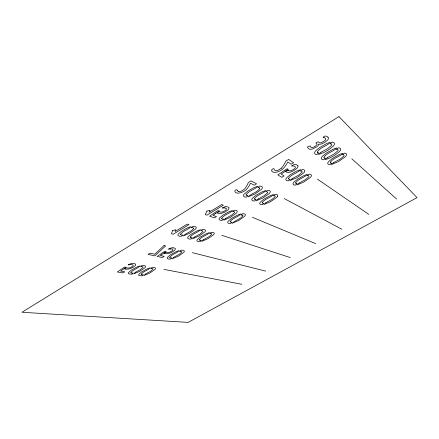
<?xml version="1.0" encoding="UTF-8"?>
<svg xmlns="http://www.w3.org/2000/svg" width="439" height="439" viewBox="0 0 439 439"><rect width="100%" height="100%" fill="white"/><g stroke="black" fill="none" stroke-linecap="round" stroke-linejoin="round"><path stroke-width="0.66" d="M277.497 196.409L277.382 196.595A6.986 2.524 -24.8 0 1 276.718 197.407L270.523 201.715L263.916 204.514L265.864 202.736M135.168 272.432L133.758 273.887L140.046 271.22L145.155 267.543A6.695 2.25 -19.9 0 0 145.539 266.901L145.583 266.764A6.047 2.03 -20 0 0 145.314 265.957L144.014 265.507L141.907 265.529L140.716 266.758A2.711 0.911 -20 0 1 141.38 266.649L142.154 266.654A4.5 1.509 -19.9 0 1 142.571 266.742L142.675 266.775A3.764 1.268 -19.9 0 1 143.021 267.027A2.832 0.949 -20 0 1 143.065 267.241L140.628 269.502L135.217 272.41M145.249 274.156L143.838 275.566L149.973 272.97L155.022 269.387A6.519 2.146 -20.3 0 0 155.411 268.767L155.461 268.63A5.888 1.937 -20.3 0 0 155.23 267.85L154.001 267.422L151.982 267.45L150.791 268.641A2.639 0.873 -20.3 0 1 151.433 268.536L152.174 268.536A4.385 1.443 -20.3 0 1 152.569 268.619L152.668 268.652A3.671 1.207 -20.3 0 1 152.986 268.898A2.755 0.911 -20.3 0 1 153.024 269.102L150.599 271.297L145.298 274.134M194.241 237.148L192.573 238.783L199.097 236.017L204.772 231.984A6.881 2.458 -22 0 0 205.282 231.249L205.359 231.084A6.212 2.217 -22.1 0 0 205.304 230.113L204.195 229.498L202.225 229.394L200.81 230.777A2.788 0.999 -22.1 0 1 201.457 230.689L202.181 230.744A4.626 1.652 -22 0 1 202.549 230.87L202.637 230.919A3.874 1.383 -22 0 1 202.895 231.243A2.908 1.037 -22.1 0 1 202.889 231.496L200.058 234.02L194.296 237.131M173.707 257.303L172.176 258.801L178.421 256.156L183.727 252.409A6.601 2.244 -21.2 0 0 184.182 251.745L184.243 251.596A5.965 2.025 -21.3 0 0 184.117 250.74L182.97 250.235L181.016 250.203L179.721 251.47A2.672 0.911 -21.3 0 1 180.352 251.371L181.071 251.393A4.439 1.509 -21.2 0 1 181.444 251.498L181.537 251.536A3.715 1.262 -21.2 0 1 181.817 251.81A2.793 0.949 -21.3 0 1 181.828 252.041L179.222 254.357L173.756 257.287M281.13 168.34L277.86 170.376A3.463 1.366 -25.7 0 1 276.746 170.667A3.358 1.322 -25.7 0 1 275.774 170.689A4.878 1.926 -25.8 0 1 275.143 170.48A24.183 9.581 -26.5 0 1 274.605 170.102A10.624 4.203 -26 0 1 274.134 169.58A4.17 1.652 -25.7 0 1 274.057 169.152C274.518 167.852 271.494 169.141 271.725 170.255A9.477 3.748 -25.8 0 0 271.845 170.952M203.252 239.809L201.589 241.395L207.954 238.701L213.535 234.777A6.706 2.338 -22.3 0 0 214.056 234.069L214.133 233.905A6.058 2.113 -22.3 0 0 214.111 232.972L213.063 232.385L211.175 232.291L209.771 233.63A2.716 0.949 -22.3 0 1 210.396 233.548L211.088 233.592A4.505 1.569 -22.3 0 1 211.439 233.713L211.521 233.762A3.775 1.317 -22.3 0 1 211.763 234.069A2.837 0.988 -22.4 0 1 211.746 234.316L208.942 236.764L203.301 239.793M225.553 218.452L223.736 220.18L230.387 217.365L236.369 213.134A7.008 2.563 -23.3 0 0 236.956 212.35L237.049 212.169A6.333 2.31 -23.3 0 0 237.115 211.11L236.116 210.402L234.217 210.226L232.681 211.691A2.837 1.037 -23.3 0 1 233.318 211.62L234.014 211.697A4.714 1.723 -23.3 0 1 234.355 211.845L234.431 211.905A3.946 1.443 -23.3 0 1 234.645 212.262A2.963 1.081 -23.3 0 1 234.607 212.542L231.562 215.209L225.608 218.43M258.137 198.988L256.167 200.826L262.95 197.956L269.261 193.511A7.167 2.661 -24.7 0 0 269.925 192.672L270.04 192.48A6.475 2.404 -24.7 0 0 270.232 191.316L269.354 190.515L267.543 190.263L265.875 191.816A2.903 1.081 -24.7 0 1 266.5 191.755L267.159 191.865A4.818 1.789 -24.7 0 1 267.472 192.041L267.543 192.106A4.033 1.498 -24.7 0 1 267.702 192.507A3.035 1.125 -24.7 0 1 267.631 192.814L264.355 195.635L258.198 198.971M320.931 152.295L318.577 154.44C323.944 152.975 328.877 149.951 333.031 146.291A7.809 3.018 -27.7 0 0 333.881 145.287L334.035 145.051A7.051 2.722 -27.7 0 0 334.513 143.613L333.865 142.532L332.175 142.066L330.172 143.893A3.166 1.224 -27.8 0 1 330.792 143.866L331.407 144.058A5.246 2.03 -27.7 0 1 331.664 144.299L331.714 144.387A4.395 1.696 -27.7 0 1 331.774 144.903A3.303 1.273 -27.8 0 1 331.626 145.282L327.763 148.569L320.991 152.273M292.083 178.717L289.949 180.665L296.863 177.74L303.525 173.07A7.364 2.76 -26.1 0 0 304.276 172.17L304.408 171.962A6.651 2.491 -26.2 0 0 304.743 170.7L303.997 169.789L302.279 169.449L300.468 171.106A2.985 1.119 -26.2 0 1 301.077 171.056L301.703 171.199A4.95 1.855 -26.1 0 1 301.983 171.402L302.043 171.473A4.143 1.553 -26.2 0 1 302.147 171.918A3.117 1.169 -26.2 0 1 302.037 172.253L298.515 175.238L292.138 178.695M299.074 183.074L296.967 184.956L303.706 182.103L310.236 177.586A7.172 2.612 -26.2 0 0 310.977 176.719L311.114 176.516A6.481 2.36 -26.2 0 0 311.465 175.304L310.768 174.437L309.116 174.124L307.333 175.721A2.908 1.059 -26.2 0 1 307.926 175.671L308.524 175.803A4.824 1.756 -26.2 0 1 308.787 175.995L308.842 176.066A4.039 1.471 -26.2 0 1 308.935 176.489A3.035 1.103 -26.2 0 1 308.82 176.807L305.352 179.694L299.129 183.052M327.472 157.585L325.156 159.653C330.369 158.205 335.176 155.285 339.254 151.762A7.6 2.848 -27.7 0 0 340.093 150.797L340.247 150.572A6.865 2.574 -27.7 0 0 340.735 149.194L340.132 148.168L338.518 147.74L336.554 149.496A3.078 1.158 -27.7 0 1 337.152 149.469L337.734 149.639A5.109 1.915 -27.7 0 1 337.981 149.875L338.025 149.957A4.275 1.602 -27.7 0 1 338.068 150.451A3.216 1.207 -27.7 0 1 337.92 150.813L334.134 153.974L327.527 157.563M333.662 162.595L331.385 164.592L338.255 161.684L345.142 156.937A7.397 2.694 -27.6 0 0 345.976 156.01L346.13 155.796A6.684 2.431 -27.7 0 0 346.623 154.473L346.064 153.502L344.511 153.101L342.585 154.797A2.996 1.092 -27.7 0 1 343.161 154.764L343.721 154.923A4.972 1.811 -27.6 0 1 343.951 155.148L343.995 155.225A4.165 1.515 -27.6 0 1 344.028 155.691A3.133 1.141 -27.7 0 1 343.88 156.043L340.159 159.094L333.717 162.573M124.199 268.569L126.097 267.269L124.5 267.104A13.093 4.439 -19.7 0 0 124.275 267.247L117.306 271.993L122.925 272.921L124.819 271.779L120.61 271.072L124.149 268.602M164.087 252.957L166.052 251.635L164.587 251.421A12.907 4.434 -21 0 0 164.362 251.569L157.167 256.392L162.249 257.512L164.181 256.36L160.378 255.503L164.038 252.99M285.789 170.941L288.225 169.3L287.029 168.768A14.394 5.477 -26.1 0 0 286.755 168.944L277.832 174.925L281.789 177.318L284.104 175.924L281.158 174.113L285.729 170.985M128.298 264.86L130.992 263.587A12.918 4.395 -19.4 0 1 132.002 263.51A10.52 3.589 -19.5 0 1 133.138 263.51A9.735 3.325 -19.5 0 1 134.23 263.63L135.201 263.927A5.389 1.844 -19.6 0 1 135.673 264.267L135.333 265.606L133.187 267.214A5.866 2.008 -19.6 0 1 131.382 268.125A5.625 1.926 -19.6 0 1 129.362 268.827A5.487 1.877 -19.6 0 1 127.831 269.151L125.549 269.189A10.657 3.666 -19.7 0 1 125.269 269.129L125.055 269.08A8.604 2.958 -19.7 0 1 124.506 268.898L126.262 267.697A6.942 2.387 -19.7 0 0 127.206 268.009L128.435 268.042A3.128 1.07 -19.6 0 0 129.291 267.883L129.587 267.806A2.738 0.938 -19.6 0 0 130.465 267.499C131.53 267.203 134.729 265.211 132.26 264.651A5.932 2.03 -19.5 0 0 131.519 264.585A8.884 3.029 -19.5 0 0 130.317 264.618A13.258 4.5 -19.4 0 0 128.303 264.854M265.919 202.714L271.939 199.476L275.165 196.749A2.958 1.07 -24.9 0 0 275.242 196.452A3.935 1.421 -24.8 0 0 275.099 196.068L275.033 196.008A4.697 1.696 -24.8 0 0 274.737 195.838L274.106 195.739A2.832 1.026 -24.9 0 0 273.502 195.799L275.149 194.296L276.888 194.532L277.711 195.295A6.311 2.277 -24.8 0 1 277.497 196.409M163.895 269.381L241.801 284.28M192.32 252.666L265.694 271.126M221.821 235.32L290.305 257.583M252.452 217.305L315.663 243.623M225.876 208.146C227.863 209.463 224.296 211.126 223.182 211.653A2.864 1.07 -23.1 0 1 222.277 211.96L221.98 212.032A3.276 1.224 -23.1 0 1 221.152 212.147L220.043 211.999A7.276 2.733 -23.2 0 1 219.319 211.494L217.294 212.871A9.016 3.38 -23.2 0 0 217.717 213.156L217.892 213.244A11.167 4.192 -23.3 0 0 218.123 213.349L220.186 213.524A5.74 2.146 -23.1 0 0 221.69 213.25A5.883 2.2 -23.1 0 0 223.775 212.542A6.141 2.299 -23.1 0 0 225.739 211.549L228.28 209.683L229.092 207.987A5.641 2.113 -23.1 0 0 228.796 207.499L228.033 207.027A10.179 3.808 -23 0 0 227.1 206.758A10.997 4.11 -22.9 0 0 226.08 206.654A13.499 5.038 -22.9 0 0 225.136 206.648L222.227 208.037A13.845 5.153 -22.8 0 1 224.126 207.932M284.285 198.587L341.811 229.229M288.61 170.628L289.603 170.886A3.441 1.322 -26.1 0 0 290.404 170.804L290.7 170.733A3.007 1.158 -26.1 0 0 291.622 170.425C292.928 169.69 296.523 168.258 295.041 166.408A6.514 2.513 -26 0 0 294.481 166.172A9.746 3.753 -25.9 0 0 293.477 166.019A14.52 5.575 -25.7 0 0 291.672 166.019L294.097 164.554L294.734 164.559A14.163 5.444 -25.8 0 1 295.606 164.63A11.54 4.445 -25.9 0 1 296.534 164.823A10.69 4.116 -26 0 1 297.34 165.201L297.927 165.827M317.392 179.117L368.782 214.386M327.9 137.155C326.534 135.777 324.141 135.393 323.082 137.583A4.604 1.849 -28.1 0 0 323.532 137.555L323.987 137.561A3.463 1.383 -27.8 0 1 324.207 137.599L324.525 137.709A10.059 4.006 -27.6 0 1 324.882 137.89L325.82 138.85L325.354 140.052A3.836 1.526 -27.8 0 1 324.679 140.71L322.067 142.307A3.913 1.558 -27.8 0 1 320.783 142.757A2.925 1.163 -27.8 0 1 319.938 142.884L317.94 141.737L315.844 143.004L316.942 143.948A3.183 1.262 -27.4 0 1 317.079 144.469L315.438 146.11A8.045 3.221 -27.4 0 1 314.79 146.516A7.853 3.144 -27.4 0 1 313.912 147.01A2.283 0.905 -27.4 0 1 313.084 147.361L311.838 147.564A3.424 1.361 -27.4 0 1 311.449 147.515L310.828 147.224A12.972 5.164 -27.8 0 1 310.499 146.955L310.099 145.858L307.437 146.977A25.506 10.119 -28.2 0 0 307.558 147.4L308.518 148.645A10.245 4.077 -27.6 0 0 309.709 149.183L310.285 149.26A5.888 2.338 -27.4 0 0 311.383 149.205A5.164 2.052 -27.4 0 0 312.656 148.909L316.574 146.988A4.017 1.591 -27.4 0 0 317.348 146.39A4.95 1.965 -27.4 0 0 318.204 145.474A4.917 1.954 -27.4 0 0 318.632 144.678A5.46 2.168 -27.4 0 0 318.676 144.502L318.67 144.102A4.143 1.641 -27.7 0 0 319.032 144.212L319.521 144.255A4.703 1.866 -27.8 0 0 320.465 144.173L320.832 144.102A5.175 2.052 -27.8 0 0 321.639 143.882L325.134 142.165L327.812 139.832A5.575 2.211 -27.8 0 0 328.339 138.812A7.984 3.172 -27.7 0 0 328.394 138.016A8.84 3.517 -27.7 0 0 328.174 137.467A12.693 5.054 -27.6 0 0 327.906 137.149M351.848 158.858L396.615 199.065M317.348 152.306L317.957 152.81A3.902 1.509 -27.4 0 0 318.829 152.876L316.92 154.616L315.284 154.21L314.576 153.195A7.101 2.749 -27.4 0 1 315.125 151.543A7.644 2.952 -27.5 0 1 315.712 150.802L319.68 147.548L326.172 143.816A11.875 4.566 -27.6 0 1 327.763 143.119L330.501 142.252C326.792 146.242 320.316 147.164 317.304 151.899A4.286 1.657 -27.4 0 0 317.348 152.306M297.933 165.827A5.926 2.283 -26.1 0 1 298.076 166.425L296.885 168.406L294.037 170.469A6.453 2.486 -26.1 0 1 291.946 171.534A6.184 2.382 -26.1 0 1 289.817 172.242A6.031 2.321 -26.1 0 1 288.352 172.467L286.469 172.121A11.743 4.522 -26.3 0 1 286.277 171.978L286.135 171.863A9.477 3.655 -26.2 0 1 285.811 171.495L288.066 169.981A7.65 2.947 -26.3 0 0 288.615 170.623M281.136 168.34A15.03 6.014 -25.5 0 0 282.458 166.836A28.573 11.59 -25.1 0 0 283.627 165.19A50.589 20.924 -24.4 0 0 284.598 163.571L285.882 161.108L288.67 159.406L293.603 162.792L291.222 164.235L287.847 161.958L286.404 164.389A51.314 21.176 -24.4 0 1 285.91 165.152L285.372 165.942A25.188 10.146 -25.3 0 1 284.126 167.539A12.786 5.081 -25.6 0 1 282.628 169.064L281.328 170.069A5.394 2.124 -25.7 0 1 280.636 170.502L278.842 171.391A6.206 2.447 -25.7 0 1 276.877 172.077L274.446 172.412L272.674 171.956A12.358 4.878 -25.9 0 1 271.873 170.941M238.393 191.382A4.769 1.866 -24.1 0 0 239.074 191.547A3.282 1.284 -24.1 0 0 240.078 191.503A3.386 1.322 -24.1 0 0 241.192 191.206L244.325 189.253A14.712 5.828 -23.8 0 0 245.516 187.843A27.986 11.211 -23.3 0 0 246.526 186.301A49.64 20.183 -22.6 0 0 247.333 184.792L248.359 182.509L251.037 180.873L256.557 183.815L254.269 185.203L250.499 183.222L249.303 185.488A50.337 20.435 -22.7 0 1 248.886 186.196L248.419 186.937A24.661 9.823 -23.5 0 1 247.333 188.43A12.511 4.928 -23.9 0 1 245.966 189.867L244.742 190.822A5.279 2.058 -24.1 0 1 244.079 191.239L242.333 192.106A6.069 2.371 -24.1 0 1 240.38 192.792L237.905 193.165L236.017 192.803A12.078 4.736 -24.3 0 1 235.063 191.903A9.268 3.633 -24.2 0 1 234.827 191.283C234.497 190.202 237.395 188.984 237.104 190.202A4.077 1.602 -24.1 0 0 237.247 190.586M238.399 191.382A23.596 9.307 -24.8 0 1 237.784 191.058A10.382 4.083 -24.3 0 1 237.241 190.592M224.137 207.921A9.285 3.468 -22.9 0 1 225.234 207.987A6.201 2.321 -23 0 1 225.882 208.146M173.164 247.848A9.587 3.32 -20.8 0 1 174.157 248.008L175.018 248.342A5.312 1.844 -21 0 1 175.402 248.715L174.887 250.12L172.648 251.761A5.784 2.003 -21 0 1 170.837 252.672A5.542 1.921 -21 0 1 168.85 253.358A5.405 1.871 -21 0 1 167.374 253.665L165.251 253.643A10.503 3.655 -21.1 0 1 164.998 253.577L164.806 253.517A8.484 2.947 -21 0 1 164.323 253.314L166.14 252.09A6.843 2.382 -21 0 0 166.968 252.447L168.11 252.507A3.084 1.07 -21 0 0 168.927 252.365L169.213 252.293A2.694 0.933 -20.9 0 0 170.074 251.991C171.067 251.629 174.404 249.84 172.176 249.034A5.844 2.025 -20.9 0 0 171.495 248.946A8.747 3.024 -20.8 0 0 170.376 248.951M173.164 247.854A10.36 3.583 -20.8 0 0 172.11 247.826A12.72 4.39 -20.8 0 0 171.155 247.881L168.461 249.154A13.06 4.489 -20.7 0 1 170.365 248.962M199.388 239.82L199.405 239.974A3.688 1.284 -22.1 0 0 199.591 240.215L200.387 240.457A3.364 1.169 -22.1 0 0 201.303 240.402L199.954 241.686L198.143 241.62L197.062 241.071A6.119 2.124 -22.1 0 1 197.051 239.996A6.585 2.288 -22.1 0 1 197.396 239.474L200.321 237.038L205.65 234.031A10.207 3.539 -22.3 0 1 207.032 233.433L209.529 232.593C206.731 235.666 201.759 236.275 199.388 239.82M254.373 198.823L254.373 198.911A3.94 1.46 -24.4 0 0 254.499 199.224L255.218 199.58A3.589 1.328 -24.4 0 0 256.118 199.58L254.521 201.067L252.776 200.853L251.849 200.096A6.53 2.42 -24.4 0 1 252.085 198.768A7.029 2.607 -24.4 0 1 252.535 198.148L255.926 195.35L261.781 192.013A10.909 4.028 -24.6 0 1 263.268 191.366L265.875 190.515C262.676 194 257.024 194.74 254.373 198.823M262.242 202.593L262.237 202.681A3.841 1.383 -24.6 0 0 262.352 202.983L263.032 203.323A3.501 1.262 -24.6 0 0 263.899 203.317L262.324 204.755L260.651 204.558L259.778 203.839A6.365 2.299 -24.6 0 1 260.042 202.555A6.848 2.469 -24.6 0 1 260.492 201.962L263.834 199.251L269.562 196.013A10.635 3.825 -24.8 0 1 271.006 195.382L273.541 194.548C270.369 197.912 264.898 198.664 262.242 202.593M221.662 218.32L221.662 218.49A3.858 1.405 -23.1 0 0 221.832 218.776L222.611 219.077A3.512 1.279 -23.1 0 0 223.539 219.05L222.068 220.449L220.246 220.307L219.204 219.648A6.393 2.327 -23.1 0 1 219.291 218.43A6.876 2.508 -23.1 0 1 219.687 217.854L222.853 215.203L228.494 211.988A10.668 3.88 -23.3 0 1 229.943 211.362L232.533 210.506C229.526 213.809 224.225 214.506 221.662 218.32M169.739 257.347L169.761 257.561A3.633 1.229 -21.1 0 0 169.981 257.781L170.831 257.978A3.314 1.119 -21.1 0 0 171.77 257.902L170.524 259.114L168.647 259.103L167.473 258.631A6.025 2.036 -21.1 0 1 167.347 257.649A6.486 2.19 -21.1 0 1 167.643 257.166L170.376 254.856L175.523 251.953A10.053 3.397 -21.2 0 1 176.879 251.366L179.353 250.526C176.714 253.451 172.044 254.027 169.739 257.347M230.212 221.525L230.206 221.695A3.759 1.333 -23.3 0 0 230.354 221.964L231.101 222.255A3.424 1.213 -23.3 0 0 231.995 222.222L230.53 223.577L228.785 223.451L227.808 222.82A6.228 2.211 -23.3 0 1 227.929 221.646A6.706 2.382 -23.3 0 1 228.324 221.086L231.446 218.518L236.967 215.401A10.399 3.682 -23.5 0 1 238.382 214.786L240.901 213.952C237.911 217.146 232.78 217.848 230.212 221.525M180.594 234.234L180.61 234.486A3.891 1.416 -21.5 0 0 180.83 234.75L181.719 235.019A3.545 1.29 -21.5 0 0 182.706 234.969L181.34 236.33L179.37 236.242L178.152 235.644A6.448 2.349 -21.5 0 1 178.064 234.486A6.936 2.53 -21.5 0 1 178.393 233.932L181.384 231.342L186.937 228.159A10.755 3.913 -21.7 0 1 188.397 227.528L191.036 226.65C188.199 229.899 183.058 230.535 180.594 234.234M288.461 178.41L288.45 178.514A4.044 1.515 -25.9 0 0 288.533 178.86L289.18 179.277A3.688 1.377 -25.9 0 0 290.053 179.304L288.324 180.879L286.662 180.588L285.86 179.732A6.706 2.513 -25.9 0 1 286.255 178.278A7.216 2.7 -25.9 0 1 286.771 177.619L290.404 174.656L296.49 171.183A11.2 4.176 -26.1 0 1 298.004 170.524L300.633 169.673C297.203 173.306 291.353 174.162 288.461 178.41M130.937 272.493L130.987 272.778A3.688 1.229 -19.8 0 0 131.256 272.976L132.194 273.14A3.358 1.119 -19.8 0 0 133.187 273.047L132.04 274.221L128.698 273.848A6.113 2.041 -19.8 0 1 128.407 272.921A6.58 2.195 -19.8 0 1 128.649 272.454L131.228 270.199L136.293 267.324A10.19 3.408 -20 0 1 137.659 266.731L140.178 265.88C137.687 268.745 133.165 269.277 130.937 272.493M295.595 182.8L295.579 182.898A3.94 1.432 -26 0 0 295.65 183.228L296.265 183.623A3.589 1.306 -26 0 0 297.104 183.645L295.398 185.165L293.806 184.901L293.054 184.084A6.53 2.382 -26 0 1 293.471 182.69A7.029 2.557 -26 0 1 293.982 182.053L297.554 179.189L303.497 175.825A10.915 3.956 -26.2 0 1 304.973 175.183L307.53 174.349C304.134 177.855 298.482 178.711 295.595 182.8M190.241 237.055L190.246 237.301A3.786 1.344 -21.8 0 0 190.449 237.554L191.289 237.806A3.452 1.229 -21.8 0 0 192.244 237.757L190.883 239.074L188.995 238.997L187.848 238.426A6.278 2.233 -21.8 0 1 187.799 237.312A6.755 2.404 -21.8 0 1 188.139 236.775L191.097 234.267L196.535 231.172A10.47 3.721 -22 0 1 197.956 230.552L200.519 229.701C197.693 232.84 192.716 233.488 190.241 237.055M246.092 194.74L246.076 194.938A4.044 1.542 -24.3 0 0 246.219 195.262L246.976 195.64A3.688 1.405 -24.2 0 0 247.914 195.646L246.295 197.182L244.474 196.946L243.491 196.156A6.706 2.557 -24.3 0 1 243.694 194.768A7.216 2.749 -24.3 0 1 244.144 194.131L247.585 191.228L253.577 187.788A11.2 4.253 -24.5 0 1 255.103 187.129L257.792 186.257C254.543 189.829 248.864 190.619 246.092 194.74M141.188 274.227L141.221 274.501A3.589 1.174 -20.1 0 0 141.468 274.693L142.368 274.852A3.271 1.07 -20.1 0 0 143.323 274.759L142.176 275.901L138.987 275.549A5.954 1.948 -20.1 0 1 138.746 274.649A6.404 2.096 -20.1 0 1 138.993 274.199L141.556 272.004L146.527 269.2A9.927 3.254 -20.3 0 1 147.855 268.624L150.308 267.79C147.817 270.572 143.427 271.115 141.188 274.227M324.009 157.129L323.987 157.239A4.17 1.564 -27.4 0 0 324.02 157.623L324.597 158.1A3.797 1.427 -27.4 0 0 325.436 158.161L323.559 159.834L321.99 159.461L321.326 158.49A6.914 2.596 -27.4 0 1 321.897 156.91A7.441 2.793 -27.4 0 1 322.478 156.202L326.369 153.063L332.696 149.452A11.557 4.313 -27.6 0 1 334.244 148.777L336.9 147.932C333.223 151.724 327.154 152.706 324.009 157.129M330.337 162.183L330.309 162.287A4.061 1.482 -27.4 0 0 330.331 162.655L330.88 163.105A3.699 1.35 -27.4 0 0 331.686 163.154L329.843 164.773L328.339 164.427L327.719 163.506A6.733 2.453 -27.4 0 1 328.301 161.986A7.243 2.639 -27.4 0 1 328.877 161.305L332.696 158.281L338.87 154.78A11.255 4.083 -27.6 0 1 340.373 154.127L342.952 153.299C339.325 156.953 333.459 157.925 330.337 162.183M193.572 228.527C191.086 232.209 185.977 232.851 183.09 236.034L189.785 233.202L195.547 229.043A7.068 2.585 -21.7 0 0 196.057 228.28L196.129 228.11A6.382 2.338 -21.8 0 0 196.035 227.106L194.861 226.464L192.803 226.343L191.377 227.77A2.859 1.048 -21.8 0 1 192.046 227.682L192.803 227.742A4.752 1.74 -21.7 0 1 193.193 227.874L193.286 227.929A3.978 1.454 -21.7 0 1 193.572 228.264A2.991 1.092 -21.8 0 1 193.572 228.527M172.703 230.513L171.413 233.746L173.169 234.245L188.984 224.642L187.283 224.088L175.084 231.507L175.803 229.756L172.703 230.513M242.833 215.9C240.144 219.456 235.189 220.213 232.149 223.314L238.629 220.565L244.512 216.46A6.832 2.431 -23.5 0 0 245.099 215.697L245.192 215.527A6.173 2.195 -23.5 0 0 245.286 214.506L244.347 213.831L242.526 213.672L241.006 215.088A2.766 0.988 -23.6 0 1 241.62 215.017L242.284 215.088A4.593 1.635 -23.5 0 1 242.608 215.231L242.685 215.286A3.847 1.372 -23.5 0 1 242.877 215.631A2.892 1.032 -23.6 0 1 242.833 215.9M259.685 188.66C256.782 192.639 251.306 193.484 248.008 196.941L254.971 193.994L261.403 189.407A7.359 2.81 -24.5 0 0 262.067 188.534L262.176 188.331A6.651 2.535 -24.5 0 0 262.346 187.124L261.408 186.279L259.515 186.004L257.825 187.612A2.98 1.141 -24.6 0 1 258.478 187.557L259.169 187.672A4.95 1.888 -24.5 0 1 259.498 187.859L259.57 187.925A4.143 1.58 -24.5 0 1 259.751 188.347A3.111 1.191 -24.6 0 1 259.685 188.666M206.928 211.077L205.282 214.55L206.912 215.154L223.347 205.189L221.777 204.536L209.101 212.235L210.007 210.347L206.928 211.077M164.049 245.549L154.737 254.241L150.072 253.193L148.091 254.39L154.808 255.871L165.64 245.95L164.049 245.549M215.483 213.552L212.964 215.297L216.487 216.619L214.358 217.898L209.644 216.158L217.706 210.72A13.702 5.076 -23.1 0 1 217.958 210.555L219.341 210.923L215.483 213.552M338.968 116.62L21.95 312.266L188.144 322.38L417.05 197.638L338.968 116.62"/></g></svg>
